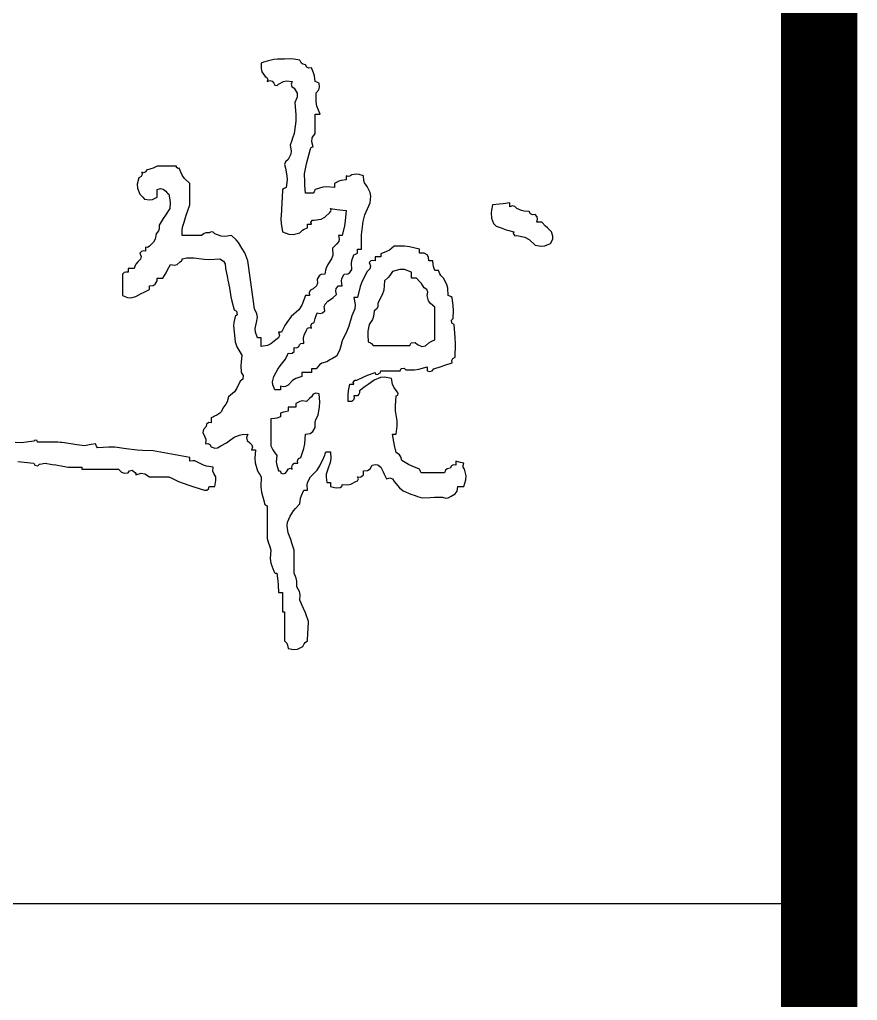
# Model space of a CAD drawing. Extents: x -737978 to 768813, y -372247 to 1140308.
# Drawn here: x -566698 to -566423.8, y -333821.2 to -333500.5 of the extents above; entities that cross this region are included whole.
import ezdxf

# ---------------------------------------------------------------- set-up
doc = ezdxf.new("R2010")
doc.units = 0
doc.header["$LTSCALE"] = 1000
doc.header["$MEASUREMENT"] = 0
doc.layers.get('0').update_dxf_attribs({"linetype": 'CONTINUOUS'})
doc.layers.add('PUB_TITLE', color=4, linetype='CONTINUOUS')

# ---------------------------------------------------------------- blocks, each defined once
blk = doc.blocks.new('黄履优')
for p, q in [((1.239932, 0.601962), (1.238931, 0.601629)), ((1.241932, 0.602629), (1.239932, 0.601962)), ((1.247807, 0.604022), (1.241932, 0.602629)), ((1.250897, 0.604366), (1.247807, 0.604022)), ((1.256935, 0.604296), (1.250897, 0.604366)), ((1.262275, 0.60452), (1.256935, 0.604296)), ((1.265001, 0.60435), (1.262275, 0.60452)), ((1.270271, 0.603462), (1.265001, 0.60435)), ((1.271333, 0.601085), (1.270271, 0.603462)), ((1.236931, 0.600962), (1.236727, 0.596112)), ((1.236727, 0.596112), (1.23753, 0.593303)), ((1.238931, 0.601629), (1.236931, 0.600962)), ((1.272742, 0.59991), (1.271333, 0.601085)), ((1.275272, 0.599295), (1.272742, 0.59991)), ((1.276289, 0.597302), (1.275272, 0.599295)), ((1.27807, 0.596412), (1.276289, 0.597302)), ((1.280274, 0.596794), (1.27807, 0.596412)), ((1.282217, 0.592346), (1.280274, 0.596794)), ((1.23753, 0.593303), (1.240265, 0.589293)), ((1.240265, 0.589293), (1.241892, 0.588534)), ((1.241892, 0.588534), (1.242587, 0.586797)), ((1.242587, 0.586797), (1.241932, 0.585125)), ((1.241932, 0.585125), (1.244223, 0.585928)), ((1.244223, 0.585928), (1.246246, 0.58535)), ((1.246246, 0.58535), (1.247767, 0.583458)), ((1.251934, 0.582624), (1.256057, 0.58503)), ((1.256057, 0.58503), (1.258856, 0.58563)), ((1.258856, 0.58563), (1.263603, 0.585125)), ((1.263603, 0.585125), (1.2628, 0.582834)), ((1.282907, 0.589929), (1.282217, 0.592346)), ((1.283608, 0.585125), (1.282907, 0.589929)), ((1.284941, 0.584458), (1.283608, 0.585125)), ((1.247767, 0.583458), (1.248542, 0.581945)), ((1.248542, 0.581945), (1.250637, 0.581526)), ((1.250637, 0.581526), (1.251934, 0.582624)), ((1.2628, 0.582834), (1.263379, 0.580811)), ((1.263379, 0.580811), (1.26527, 0.57929)), ((1.26527, 0.57929), (1.26786, 0.574999)), ((1.284441, 0.575123), (1.286736, 0.57774)), ((1.285608, 0.584125), (1.284941, 0.584458)), ((1.286942, 0.583458), (1.285608, 0.584125)), ((1.286736, 0.57774), (1.287417, 0.58001)), ((1.287417, 0.58001), (1.286942, 0.583458)), ((1.2681, 0.571385), (1.266104, 0.566788)), ((1.26786, 0.574999), (1.2681, 0.571385)), ((1.284343, 0.567668), (1.284441, 0.575123)), ((1.266104, 0.566788), (1.266893, 0.556143)), ((1.285059, 0.563728), (1.284343, 0.567668)), ((1.287775, 0.556786), (1.285059, 0.563728)), ((1.266893, 0.556143), (1.266722, 0.55069)), ((1.283608, 0.550118), (1.283608, 0.556786)), ((1.283608, 0.556786), (1.285275, 0.556786)), ((1.285275, 0.556786), (1.286108, 0.556786)), ((1.286108, 0.556786), (1.287775, 0.556786)), ((1.266722, 0.55069), (1.26527, 0.540115)), ((1.283608, 0.546783), (1.283608, 0.550118)), ((1.283608, 0.540115), (1.283608, 0.546783)), ((1.26327, 0.534114), (1.261936, 0.530113)), ((1.263937, 0.536115), (1.26327, 0.534114)), ((1.26527, 0.540115), (1.263937, 0.536115)), ((1.280556, 0.532953), (1.281016, 0.536176)), ((1.281016, 0.536176), (1.283608, 0.540115)), ((1.261936, 0.530113), (1.262877, 0.525156)), ((1.27717, 0.518177), (1.27944, 0.526779)), ((1.27944, 0.526779), (1.280047, 0.527817)), ((1.280047, 0.527817), (1.280749, 0.528285)), ((1.281941, 0.528446), (1.280556, 0.532953)), ((1.280749, 0.528285), (1.281941, 0.528446)), ((1.260269, 0.517611), (1.257757, 0.515689)), ((1.262476, 0.522148), (1.260269, 0.517611)), ((1.262877, 0.525156), (1.262476, 0.522148)), ((1.276168, 0.513835), (1.27717, 0.518177)), ((1.1415, 0.509498), (1.137743, 0.508442)), ((1.143354, 0.510172), (1.1415, 0.509498)), ((1.146912, 0.511776), (1.143354, 0.510172)), ((1.15358, 0.511776), (1.146912, 0.511776)), ((1.156914, 0.511776), (1.15358, 0.511776)), ((1.163582, 0.511776), (1.156914, 0.511776)), ((1.163608, 0.510574), (1.163582, 0.511776)), ((1.164963, 0.50967), (1.163608, 0.510574)), ((1.166082, 0.510109), (1.164963, 0.50967)), ((1.168632, 0.504159), (1.166082, 0.510109)), ((1.257757, 0.515689), (1.256912, 0.513154)), ((1.256912, 0.513154), (1.257769, 0.510109)), ((1.257769, 0.510109), (1.259094, 0.503565)), ((1.274439, 0.505108), (1.276168, 0.513835)), ((1.131075, 0.501774), (1.129707, 0.496263)), ((1.133067, 0.50279), (1.131075, 0.501774)), ((1.133958, 0.504571), (1.133067, 0.50279)), ((1.135247, 0.50612), (1.133576, 0.506775)), ((1.133576, 0.506775), (1.133958, 0.504571)), ((1.136984, 0.506815), (1.135247, 0.50612)), ((1.137743, 0.508442), (1.136984, 0.506815)), ((1.170609, 0.501284), (1.168632, 0.504159)), ((1.175251, 0.496773), (1.170609, 0.501284)), ((1.259094, 0.503565), (1.259268, 0.500082)), ((1.274482, 0.498432), (1.274439, 0.505108)), ((1.312219, 0.502847), (1.31028, 0.503441)), ((1.31028, 0.503441), (1.31028, 0.502107)), ((1.31028, 0.502107), (1.31028, 0.50144)), ((1.31028, 0.50144), (1.31028, 0.500107)), ((1.313639, 0.503084), (1.312219, 0.502847)), ((1.315281, 0.504274), (1.313639, 0.503084)), ((1.319245, 0.504913), (1.315281, 0.504274)), ((1.32148, 0.504726), (1.319245, 0.504913)), ((1.325283, 0.503441), (1.32148, 0.504726)), ((1.325525, 0.499546), (1.325283, 0.503441)), ((1.129707, 0.496263), (1.129904, 0.492916)), ((1.129904, 0.492916), (1.131909, 0.487604)), ((1.146912, 0.491772), (1.149893, 0.49252)), ((1.146912, 0.489105), (1.146912, 0.491772)), ((1.149893, 0.49252), (1.15203, 0.492046)), ((1.15203, 0.492046), (1.154413, 0.490105)), ((1.175251, 0.489438), (1.175251, 0.496773)), ((1.255268, 0.491772), (1.25488, 0.48444)), ((1.256602, 0.492439), (1.255268, 0.491772)), ((1.257269, 0.492772), (1.256602, 0.492439)), ((1.258602, 0.493439), (1.257269, 0.492772)), ((1.259268, 0.500082), (1.258602, 0.493439)), ((1.27465, 0.495085), (1.274482, 0.498432)), ((1.275272, 0.488438), (1.27465, 0.495085)), ((1.283608, 0.491772), (1.282941, 0.490438)), ((1.29005, 0.493618), (1.283608, 0.491772)), ((1.293598, 0.493973), (1.29005, 0.493618)), ((1.300278, 0.493439), (1.293598, 0.493973)), ((1.303979, 0.498795), (1.300278, 0.496773)), ((1.300278, 0.496773), (1.300278, 0.495439)), ((1.300278, 0.495439), (1.300278, 0.494772)), ((1.300278, 0.494772), (1.300278, 0.493439)), ((1.306106, 0.499504), (1.303979, 0.498795)), ((1.31028, 0.500107), (1.306106, 0.499504)), ((1.326301, 0.497413), (1.325525, 0.499546)), ((1.328617, 0.494272), (1.326301, 0.497413)), ((1.331023, 0.489044), (1.328617, 0.494272)), ((1.131909, 0.487604), (1.133576, 0.485937)), ((1.133576, 0.485937), (1.134409, 0.485104)), ((1.134409, 0.485104), (1.136076, 0.483437)), ((1.136076, 0.483437), (1.140405, 0.482738)), ((1.142993, 0.483136), (1.146912, 0.485104)), ((1.146912, 0.487771), (1.146912, 0.489105)), ((1.146912, 0.485104), (1.146912, 0.487771)), ((1.154413, 0.490105), (1.155414, 0.489105)), ((1.155414, 0.489105), (1.155914, 0.488604)), ((1.155914, 0.488604), (1.156914, 0.487604)), ((1.156914, 0.487604), (1.157906, 0.482691)), ((1.175251, 0.48577), (1.175251, 0.489438)), ((1.175251, 0.478436), (1.175251, 0.48577)), ((1.25488, 0.48444), (1.254714, 0.480772)), ((1.27794, 0.488438), (1.275272, 0.488438)), ((1.279273, 0.488438), (1.27794, 0.488438)), ((1.281941, 0.488438), (1.279273, 0.488438)), ((1.282607, 0.489771), (1.281941, 0.488438)), ((1.282941, 0.490438), (1.282607, 0.489771)), ((1.331589, 0.485839), (1.331023, 0.489044)), ((1.331118, 0.480103), (1.331589, 0.485839)), ((1.140405, 0.482738), (1.142993, 0.483136)), ((1.157747, 0.475102), (1.154079, 0.469434)), ((1.158079, 0.480103), (1.157747, 0.475102)), ((1.157906, 0.482691), (1.158079, 0.480103)), ((1.173065, 0.472499), (1.175251, 0.478436)), ((1.254714, 0.480772), (1.254435, 0.473434)), ((1.297259, 0.473764), (1.296944, 0.475102)), ((1.296944, 0.475102), (1.302278, 0.474435)), ((1.326493, 0.469678), (1.331118, 0.480103)), ((1.436974, 0.478436), (1.435887, 0.473884)), ((1.442993, 0.478909), (1.436974, 0.478436)), ((1.446, 0.479243), (1.442993, 0.478909)), ((1.451977, 0.480103), (1.446, 0.479243)), ((1.451977, 0.478769), (1.451977, 0.480103)), ((1.451977, 0.478102), (1.451977, 0.478769)), ((1.451977, 0.476769), (1.451977, 0.478102)), ((1.454267, 0.477571), (1.451977, 0.476769)), ((1.456291, 0.476993), (1.454267, 0.477571)), ((1.457811, 0.475102), (1.456291, 0.476993)), ((1.461921, 0.473398), (1.457811, 0.475102)), ((1.152245, 0.4666), (1.148579, 0.460932)), ((1.154079, 0.469434), (1.152245, 0.4666)), ((1.17025, 0.463432), (1.172063, 0.469493)), ((1.172063, 0.469493), (1.173065, 0.472499)), ((1.254435, 0.473434), (1.253987, 0.466106)), ((1.288649, 0.46613), (1.291761, 0.467686)), ((1.291761, 0.467686), (1.29611, 0.471767)), ((1.29611, 0.471767), (1.297018, 0.4728)), ((1.297018, 0.4728), (1.297259, 0.473764)), ((1.302278, 0.474435), (1.304945, 0.474101)), ((1.304945, 0.474101), (1.31028, 0.473434)), ((1.31028, 0.473434), (1.309597, 0.464691)), ((1.324924, 0.463926), (1.326493, 0.469678)), ((1.435887, 0.473884), (1.435711, 0.471426)), ((1.435711, 0.471426), (1.43614, 0.466766)), ((1.43614, 0.466766), (1.437758, 0.462338)), ((1.464207, 0.47287), (1.461921, 0.473398)), ((1.468647, 0.472601), (1.464207, 0.47287)), ((1.469663, 0.470609), (1.468647, 0.472601)), ((1.471445, 0.469718), (1.469663, 0.470609)), ((1.473648, 0.4701), (1.471445, 0.469718)), ((1.475385, 0.467969), (1.473648, 0.4701)), ((1.475845, 0.46613), (1.475385, 0.467969)), ((1.14858, 0.457769), (1.147977, 0.45596)), ((1.148579, 0.460932), (1.14858, 0.457769)), ((1.168403, 0.456475), (1.168758, 0.458959)), ((1.168758, 0.458959), (1.17025, 0.463432)), ((1.253987, 0.466106), (1.254157, 0.462355)), ((1.254157, 0.462355), (1.255268, 0.455097)), ((1.273953, 0.457446), (1.27694, 0.458431)), ((1.27694, 0.460432), (1.27694, 0.461765)), ((1.27694, 0.461765), (1.278273, 0.461765)), ((1.27694, 0.459765), (1.27694, 0.460432)), ((1.27694, 0.458431), (1.27694, 0.459765)), ((1.278273, 0.461765), (1.27894, 0.461765)), ((1.27894, 0.461765), (1.280274, 0.461765)), ((1.279755, 0.46335), (1.281108, 0.465154)), ((1.280274, 0.461765), (1.279755, 0.46335)), ((1.281108, 0.465154), (1.282774, 0.465099)), ((1.282774, 0.465099), (1.288649, 0.46613)), ((1.308922, 0.460308), (1.306946, 0.451763)), ((1.309597, 0.464691), (1.308922, 0.460308)), ((1.323616, 0.452597), (1.324924, 0.463926)), ((1.437758, 0.462338), (1.440047, 0.46005)), ((1.440047, 0.46005), (1.444475, 0.458431)), ((1.444475, 0.458431), (1.448719, 0.456833)), ((1.475315, 0.463432), (1.475845, 0.46613)), ((1.476982, 0.463432), (1.475315, 0.463432)), ((1.477816, 0.463432), (1.476982, 0.463432)), ((1.479483, 0.463432), (1.477816, 0.463432)), ((1.482817, 0.460098), (1.479483, 0.463432)), ((1.484484, 0.458431), (1.482817, 0.460098)), ((1.487818, 0.455097), (1.484484, 0.458431)), ((1.146078, 0.45343), (1.145055, 0.448615)), ((1.147977, 0.45596), (1.146078, 0.45343)), ((1.168583, 0.451763), (1.168403, 0.456475)), ((1.175251, 0.451763), (1.168583, 0.451763)), ((1.178585, 0.451763), (1.175251, 0.451763)), ((1.185253, 0.451763), (1.178585, 0.451763)), ((1.187489, 0.453528), (1.185253, 0.451763)), ((1.189076, 0.454124), (1.187489, 0.453528)), ((1.191921, 0.454264), (1.189076, 0.454124)), ((1.193747, 0.455148), (1.191921, 0.454264)), ((1.195483, 0.454858), (1.193747, 0.455148)), ((1.196922, 0.45343), (1.195483, 0.454858)), ((1.20221, 0.451282), (1.196922, 0.45343)), ((1.205451, 0.450901), (1.20221, 0.451282)), ((1.211092, 0.451763), (1.205451, 0.450901)), ((1.21536, 0.448018), (1.211092, 0.451763)), ((1.255268, 0.455097), (1.260879, 0.452943)), ((1.260879, 0.452943), (1.264456, 0.452744)), ((1.264456, 0.452744), (1.270271, 0.454264)), ((1.270271, 0.454264), (1.272466, 0.456517)), ((1.272466, 0.456517), (1.273953, 0.457446)), ((1.304945, 0.451763), (1.303612, 0.451763)), ((1.303612, 0.451763), (1.304361, 0.448782)), ((1.305612, 0.451763), (1.304945, 0.451763)), ((1.306946, 0.451763), (1.305612, 0.451763)), ((1.323616, 0.447596), (1.323616, 0.452597)), ((1.448719, 0.456833), (1.450903, 0.456161)), ((1.450903, 0.456161), (1.455311, 0.455097)), ((1.455311, 0.455097), (1.454792, 0.453513)), ((1.454792, 0.453513), (1.456145, 0.451709)), ((1.456145, 0.451709), (1.457811, 0.451763)), ((1.457811, 0.451763), (1.46486, 0.450512)), ((1.46486, 0.450512), (1.468626, 0.44853)), ((1.489171, 0.451318), (1.487818, 0.455097)), ((1.488945, 0.448599), (1.489171, 0.451318)), ((1.138248, 0.441446), (1.13691, 0.441761)), ((1.13691, 0.441761), (1.13691, 0.440427)), ((1.139211, 0.441687), (1.138248, 0.441446)), ((1.140244, 0.442595), (1.139211, 0.441687)), ((1.1437, 0.4461), (1.140244, 0.442595)), ((1.145055, 0.448615), (1.1437, 0.4461)), ((1.217274, 0.445756), (1.21536, 0.448018)), ((1.220261, 0.440928), (1.217274, 0.445756)), ((1.22271, 0.43683), (1.220261, 0.440928)), ((1.299944, 0.442261), (1.298611, 0.440928)), ((1.298611, 0.440928), (1.298761, 0.435022)), ((1.300611, 0.442928), (1.299944, 0.442261)), ((1.301945, 0.444262), (1.300611, 0.442928)), ((1.303886, 0.446645), (1.301945, 0.444262)), ((1.304361, 0.448782), (1.303886, 0.446645)), ((1.323616, 0.445095), (1.323616, 0.447596)), ((1.323616, 0.440094), (1.323616, 0.445095)), ((1.351956, 0.442595), (1.347693, 0.439318)), ((1.360682, 0.442621), (1.351956, 0.442595)), ((1.365136, 0.442107), (1.360682, 0.442621)), ((1.373627, 0.440094), (1.365136, 0.442107)), ((1.468626, 0.44853), (1.473648, 0.443428)), ((1.473648, 0.443428), (1.478952, 0.442552)), ((1.478952, 0.442552), (1.482059, 0.44294)), ((1.482059, 0.44294), (1.486984, 0.445095)), ((1.486984, 0.445095), (1.488945, 0.448599)), ((1.133442, 0.438208), (1.131909, 0.43676)), ((1.131909, 0.43676), (1.133, 0.433887)), ((1.133, 0.433887), (1.132447, 0.431399)), ((1.134814, 0.438665), (1.133442, 0.438208)), ((1.13691, 0.438427), (1.134814, 0.438665)), ((1.13691, 0.440427), (1.13691, 0.439761)), ((1.13691, 0.439761), (1.13691, 0.438427)), ((1.168583, 0.431759), (1.172527, 0.43251)), ((1.172527, 0.43251), (1.174571, 0.43268)), ((1.174571, 0.43268), (1.178585, 0.432592)), ((1.178585, 0.432592), (1.1875, 0.4313)), ((1.223733, 0.434614), (1.22271, 0.43683)), ((1.225262, 0.430092), (1.223733, 0.434614)), ((1.298761, 0.435022), (1.297767, 0.431642)), ((1.315391, 0.430294), (1.316948, 0.435093)), ((1.316948, 0.435093), (1.318282, 0.43576)), ((1.318282, 0.43576), (1.318948, 0.436093)), ((1.318948, 0.436093), (1.320282, 0.43676)), ((1.320282, 0.43876), (1.320282, 0.440094)), ((1.320282, 0.440094), (1.321616, 0.440094)), ((1.320282, 0.438094), (1.320282, 0.43876)), ((1.320282, 0.43676), (1.320282, 0.438094)), ((1.321616, 0.440094), (1.322283, 0.440094)), ((1.322283, 0.440094), (1.323616, 0.440094)), ((1.337286, 0.433426), (1.335285, 0.433426)), ((1.335285, 0.433426), (1.335285, 0.432092)), ((1.338286, 0.433426), (1.337286, 0.433426)), ((1.340286, 0.433426), (1.338286, 0.433426)), ((1.345273, 0.437935), (1.340286, 0.435926)), ((1.340286, 0.435926), (1.340286, 0.434926)), ((1.340286, 0.434926), (1.340286, 0.434426)), ((1.340286, 0.434426), (1.340286, 0.433426)), ((1.347693, 0.439318), (1.345273, 0.437935)), ((1.373627, 0.43876), (1.373627, 0.440094)), ((1.373627, 0.438094), (1.373627, 0.43876)), ((1.373627, 0.43676), (1.373627, 0.438094)), ((1.375294, 0.43676), (1.373627, 0.43676)), ((1.376127, 0.43676), (1.375294, 0.43676)), ((1.377794, 0.43676), (1.376127, 0.43676)), ((1.380486, 0.435133), (1.377794, 0.43676)), ((1.381679, 0.433224), (1.380486, 0.435133)), ((1.381962, 0.430092), (1.381679, 0.433224)), ((1.127798, 0.42596), (1.126907, 0.423424)), ((1.128508, 0.427204), (1.127798, 0.42596)), ((1.130241, 0.429258), (1.128508, 0.427204)), ((1.132447, 0.431399), (1.130241, 0.429258)), ((1.155914, 0.42209), (1.158581, 0.426758)), ((1.158581, 0.426758), (1.162029, 0.426283)), ((1.162029, 0.426283), (1.164299, 0.426963)), ((1.164299, 0.426963), (1.166916, 0.429258)), ((1.166916, 0.429258), (1.167954, 0.429865)), ((1.167954, 0.429865), (1.168422, 0.430568)), ((1.168422, 0.430568), (1.168583, 0.431759)), ((1.1875, 0.4313), (1.192104, 0.431129)), ((1.192104, 0.431129), (1.20109, 0.431759)), ((1.20109, 0.431759), (1.204335, 0.429617)), ((1.204335, 0.429617), (1.205729, 0.427295)), ((1.205729, 0.427295), (1.206091, 0.423424)), ((1.227713, 0.413439), (1.225262, 0.430092)), ((1.294443, 0.426758), (1.293094, 0.423549)), ((1.297767, 0.431642), (1.294443, 0.426758)), ((1.315036, 0.42763), (1.315391, 0.430294)), ((1.315281, 0.42259), (1.315036, 0.42763)), ((1.331818, 0.429872), (1.330284, 0.428425)), ((1.330284, 0.428425), (1.331376, 0.425551)), ((1.331376, 0.425551), (1.330823, 0.423064)), ((1.33319, 0.43033), (1.331818, 0.429872)), ((1.335285, 0.430092), (1.33319, 0.43033)), ((1.335285, 0.432092), (1.335285, 0.431426)), ((1.335285, 0.431426), (1.335285, 0.430092)), ((1.383296, 0.430092), (1.381962, 0.430092)), ((1.383962, 0.430092), (1.383296, 0.430092)), ((1.385296, 0.430092), (1.383962, 0.430092)), ((1.385564, 0.426702), (1.385296, 0.430092)), ((1.385907, 0.424989), (1.385564, 0.426702)), ((1.386963, 0.421757), (1.385907, 0.424989)), ((1.118439, 0.41987), (1.116905, 0.418423)), ((1.116905, 0.418423), (1.116905, 0.411088)), ((1.119811, 0.420328), (1.118439, 0.41987)), ((1.121906, 0.42009), (1.119811, 0.420328)), ((1.123907, 0.423424), (1.121906, 0.423424)), ((1.121906, 0.423424), (1.121906, 0.42209)), ((1.121906, 0.42209), (1.121906, 0.421423)), ((1.121906, 0.421423), (1.121906, 0.42009)), ((1.124907, 0.423424), (1.123907, 0.423424)), ((1.126907, 0.423424), (1.124907, 0.423424)), ((1.151913, 0.415089), (1.15458, 0.419756)), ((1.15458, 0.419756), (1.155914, 0.42209)), ((1.206091, 0.423424), (1.207425, 0.416756)), ((1.207425, 0.416756), (1.208091, 0.413422)), ((1.286902, 0.416947), (1.285275, 0.414255)), ((1.28881, 0.41814), (1.286902, 0.416947)), ((1.291943, 0.418423), (1.28881, 0.41814)), ((1.292582, 0.421844), (1.291943, 0.418423)), ((1.293094, 0.423549), (1.292582, 0.421844)), ((1.306728, 0.414831), (1.308613, 0.418423)), ((1.308613, 0.418423), (1.311746, 0.418706)), ((1.311746, 0.418706), (1.313654, 0.419898)), ((1.313654, 0.419898), (1.315281, 0.42259)), ((1.328617, 0.420923), (1.324238, 0.412381)), ((1.330823, 0.423064), (1.328617, 0.420923)), ((1.346629, 0.415617), (1.34362, 0.412588)), ((1.347994, 0.417323), (1.346629, 0.415617)), ((1.350289, 0.420923), (1.347994, 0.417323)), ((1.35675, 0.422605), (1.350289, 0.420923)), ((1.360697, 0.422407), (1.35675, 0.422605)), ((1.366959, 0.42009), (1.360697, 0.422407)), ((1.366959, 0.418089), (1.366959, 0.42009)), ((1.366959, 0.417089), (1.366959, 0.418089)), ((1.366959, 0.415089), (1.366959, 0.417089)), ((1.388297, 0.421757), (1.386963, 0.421757)), ((1.388963, 0.421757), (1.388297, 0.421757)), ((1.390297, 0.421757), (1.388963, 0.421757)), ((1.391283, 0.41877), (1.390297, 0.421757)), ((1.392212, 0.417284), (1.391283, 0.41877)), ((1.394465, 0.415089), (1.392212, 0.417284)), ((1.116905, 0.411088), (1.116905, 0.40742)), ((1.116905, 0.40742), (1.116905, 0.400085)), ((1.140244, 0.408421), (1.143376, 0.408703)), ((1.140244, 0.407087), (1.140244, 0.408421)), ((1.140244, 0.40642), (1.140244, 0.407087)), ((1.143376, 0.408703), (1.145285, 0.409896)), ((1.145285, 0.409896), (1.146912, 0.412588)), ((1.146912, 0.414088), (1.146912, 0.415089)), ((1.146912, 0.415089), (1.148912, 0.415089)), ((1.146912, 0.413588), (1.146912, 0.414088)), ((1.146912, 0.412588), (1.146912, 0.413588)), ((1.148912, 0.415089), (1.149912, 0.415089)), ((1.149912, 0.415089), (1.151913, 0.415089)), ((1.208091, 0.413422), (1.209425, 0.406754)), ((1.22888, 0.405103), (1.227713, 0.413439)), ((1.28457, 0.408366), (1.281941, 0.40592)), ((1.285492, 0.410671), (1.28457, 0.408366)), ((1.285275, 0.414255), (1.285492, 0.410671)), ((1.301743, 0.40598), (1.303612, 0.408421)), ((1.303612, 0.408421), (1.304945, 0.408421)), ((1.304945, 0.408421), (1.305612, 0.408421)), ((1.305612, 0.408421), (1.306946, 0.408421)), ((1.306328, 0.412429), (1.306728, 0.414831)), ((1.306946, 0.408421), (1.306328, 0.412429)), ((1.322524, 0.407752), (1.320282, 0.398418)), ((1.324238, 0.412381), (1.322524, 0.407752)), ((1.34362, 0.412588), (1.342824, 0.404612)), ((1.368626, 0.415089), (1.366959, 0.415089)), ((1.369459, 0.415089), (1.368626, 0.415089)), ((1.371126, 0.415089), (1.369459, 0.415089)), ((1.374034, 0.411962), (1.371126, 0.415089)), ((1.375382, 0.410277), (1.374034, 0.411962)), ((1.377794, 0.406754), (1.375382, 0.410277)), ((1.397426, 0.409609), (1.394465, 0.415089)), ((1.398343, 0.406307), (1.397426, 0.409609)), ((1.116905, 0.400085), (1.121223, 0.39828)), ((1.124044, 0.398078), (1.128574, 0.399252)), ((1.128574, 0.399252), (1.133219, 0.401631)), ((1.133219, 0.401631), (1.135553, 0.402799)), ((1.135553, 0.402799), (1.140244, 0.405087)), ((1.140244, 0.405087), (1.140244, 0.40642)), ((1.209425, 0.406754), (1.210628, 0.398999)), ((1.210628, 0.398999), (1.211468, 0.395137)), ((1.231096, 0.388416), (1.22888, 0.405103)), ((1.275272, 0.400085), (1.27205, 0.391813)), ((1.276606, 0.400085), (1.275272, 0.400085)), ((1.277273, 0.400085), (1.276606, 0.400085)), ((1.278607, 0.400085), (1.277273, 0.400085)), ((1.27954, 0.40471), (1.278431, 0.402768)), ((1.278431, 0.402768), (1.278607, 0.400085)), ((1.281941, 0.40592), (1.27954, 0.40471)), ((1.299171, 0.398319), (1.301945, 0.400919)), ((1.301286, 0.403921), (1.301743, 0.40598)), ((1.301945, 0.400919), (1.301286, 0.403921)), ((1.318282, 0.398418), (1.316948, 0.398418)), ((1.316948, 0.398418), (1.318104, 0.392154)), ((1.318948, 0.398418), (1.318282, 0.398418)), ((1.320282, 0.398418), (1.318948, 0.398418)), ((1.341568, 0.400485), (1.337786, 0.393417)), ((1.342824, 0.404612), (1.341568, 0.400485)), ((1.380135, 0.40513), (1.377794, 0.406754)), ((1.380991, 0.402848), (1.380135, 0.40513)), ((1.380295, 0.400085), (1.380991, 0.402848)), ((1.38164, 0.395469), (1.380295, 0.400085)), ((1.398632, 0.400085), (1.398343, 0.406307)), ((1.399966, 0.399419), (1.398632, 0.400085)), ((1.400633, 0.399085), (1.399966, 0.399419)), ((1.401966, 0.398418), (1.400633, 0.399085)), ((1.40285, 0.391129), (1.401966, 0.398418)), ((1.121223, 0.39828), (1.124044, 0.398078)), ((1.211468, 0.395137), (1.213593, 0.387583)), ((1.27205, 0.391813), (1.269293, 0.387769)), ((1.291467, 0.390198), (1.292148, 0.392467)), ((1.291943, 0.386749), (1.291467, 0.390198)), ((1.292148, 0.392467), (1.294443, 0.395084)), ((1.294443, 0.395084), (1.297646, 0.397133)), ((1.297646, 0.397133), (1.299171, 0.398319)), ((1.318104, 0.392154), (1.317716, 0.388468)), ((1.337708, 0.390436), (1.33679, 0.388601)), ((1.337786, 0.393417), (1.337708, 0.390436)), ((1.383219, 0.393101), (1.38164, 0.395469)), ((1.386963, 0.390083), (1.383219, 0.393101)), ((1.386963, 0.378748), (1.386963, 0.390083)), ((1.403018, 0.38742), (1.40285, 0.391129)), ((1.214426, 0.381748), (1.213131, 0.376563)), ((1.213593, 0.387583), (1.215661, 0.386451)), ((1.216095, 0.383414), (1.214426, 0.381748)), ((1.215661, 0.386451), (1.216095, 0.383414)), ((1.233174, 0.384184), (1.231096, 0.388416)), ((1.233573, 0.381392), (1.233174, 0.384184)), ((1.26277, 0.381748), (1.259045, 0.376679)), ((1.269293, 0.387769), (1.26277, 0.381748)), ((1.283476, 0.380156), (1.283984, 0.38185)), ((1.283984, 0.38185), (1.285275, 0.385082)), ((1.285275, 0.385082), (1.287972, 0.384553)), ((1.287972, 0.384553), (1.289811, 0.385013)), ((1.289811, 0.385013), (1.291943, 0.386749)), ((1.315281, 0.382582), (1.312728, 0.373652)), ((1.317716, 0.388468), (1.315281, 0.382582)), ((1.333949, 0.381818), (1.333019, 0.379214)), ((1.334452, 0.386749), (1.333949, 0.381818)), ((1.33679, 0.388601), (1.334452, 0.386749)), ((1.4028, 0.380081), (1.403018, 0.38742)), ((1.213131, 0.376563), (1.212954, 0.373719)), ((1.212954, 0.373719), (1.213593, 0.368412)), ((1.231661, 0.371517), (1.232763, 0.376747)), ((1.232763, 0.376747), (1.233573, 0.381392)), ((1.257359, 0.373982), (1.254435, 0.368412)), ((1.259045, 0.376679), (1.257359, 0.373982)), ((1.279891, 0.37395), (1.280782, 0.375731)), ((1.280274, 0.371746), (1.279891, 0.37395)), ((1.280782, 0.375731), (1.282774, 0.376747)), ((1.282774, 0.376747), (1.283476, 0.380156)), ((1.312728, 0.373652), (1.311034, 0.36925)), ((1.330284, 0.37508), (1.329151, 0.369177)), ((1.333019, 0.379214), (1.330284, 0.37508)), ((1.386963, 0.37308), (1.386963, 0.378748)), ((1.386963, 0.361744), (1.386963, 0.37308)), ((1.401418, 0.378596), (1.4028, 0.380081)), ((1.401845, 0.376037), (1.401418, 0.378596)), ((1.403633, 0.37508), (1.401845, 0.376037)), ((1.404642, 0.363784), (1.403633, 0.37508)), ((1.213593, 0.368412), (1.214407, 0.360017)), ((1.231852, 0.368463), (1.231661, 0.371517)), ((1.233597, 0.363411), (1.231852, 0.368463)), ((1.25263, 0.36565), (1.251774, 0.363368)), ((1.252934, 0.368412), (1.251934, 0.368412)), ((1.251934, 0.368412), (1.25263, 0.36565)), ((1.253434, 0.368412), (1.252934, 0.368412)), ((1.254435, 0.368412), (1.253434, 0.368412)), ((1.273383, 0.363178), (1.273949, 0.365821)), ((1.273949, 0.365821), (1.276106, 0.370079)), ((1.276106, 0.370079), (1.276865, 0.371706)), ((1.276865, 0.371706), (1.278602, 0.372401)), ((1.278602, 0.372401), (1.280274, 0.371746)), ((1.311034, 0.36925), (1.306946, 0.36091)), ((1.329151, 0.369177), (1.328978, 0.366069)), ((1.328978, 0.366069), (1.329451, 0.360077)), ((1.214407, 0.360017), (1.215875, 0.355613)), ((1.234931, 0.363411), (1.233597, 0.363411)), ((1.235597, 0.363411), (1.234931, 0.363411)), ((1.236931, 0.363411), (1.235597, 0.363411)), ((1.236931, 0.36041), (1.236931, 0.363411)), ((1.236931, 0.35891), (1.236931, 0.36041)), ((1.236931, 0.355909), (1.236931, 0.35891)), ((1.242362, 0.356892), (1.236931, 0.355909)), ((1.245192, 0.358213), (1.242362, 0.356892)), ((1.249434, 0.361744), (1.245192, 0.358213)), ((1.251774, 0.363368), (1.249434, 0.361744)), ((1.269255, 0.355584), (1.270271, 0.357576)), ((1.270271, 0.357576), (1.271147, 0.358636)), ((1.271147, 0.358636), (1.272334, 0.358933)), ((1.272334, 0.358933), (1.273605, 0.35841)), ((1.273605, 0.35841), (1.273383, 0.363178)), ((1.306946, 0.36091), (1.305587, 0.355378)), ((1.329451, 0.360077), (1.331387, 0.359178)), ((1.331387, 0.359178), (1.332316, 0.358434)), ((1.332316, 0.358434), (1.333618, 0.356743)), ((1.333618, 0.356743), (1.346288, 0.356743)), ((1.346288, 0.356743), (1.352622, 0.356743)), ((1.352622, 0.356743), (1.365292, 0.356743)), ((1.365292, 0.356743), (1.366632, 0.359073)), ((1.366632, 0.359073), (1.370087, 0.359505)), ((1.370087, 0.359505), (1.37196, 0.357576)), ((1.37196, 0.357576), (1.375652, 0.355898)), ((1.375652, 0.355898), (1.379013, 0.356458)), ((1.379013, 0.356458), (1.381962, 0.359243)), ((1.381962, 0.359243), (1.383884, 0.360388)), ((1.383884, 0.360388), (1.384895, 0.360893)), ((1.384895, 0.360893), (1.386963, 0.361744)), ((1.404467, 0.346741), (1.40481, 0.358076)), ((1.40481, 0.358076), (1.404642, 0.363784)), ((1.215875, 0.355613), (1.220261, 0.348408)), ((1.220261, 0.348408), (1.219556, 0.342439)), ((1.258885, 0.347012), (1.259389, 0.348019)), ((1.259389, 0.348019), (1.260269, 0.350075)), ((1.260269, 0.350075), (1.262364, 0.349837)), ((1.262364, 0.349837), (1.263737, 0.350294)), ((1.263737, 0.350294), (1.26527, 0.351742)), ((1.26527, 0.353742), (1.26527, 0.355076)), ((1.26527, 0.355076), (1.267474, 0.354693)), ((1.26527, 0.353075), (1.26527, 0.353742)), ((1.26527, 0.351742), (1.26527, 0.353075)), ((1.267474, 0.354693), (1.269255, 0.355584)), ((1.301945, 0.347574), (1.298523, 0.345728)), ((1.304559, 0.352636), (1.301945, 0.347574)), ((1.305587, 0.355378), (1.304559, 0.352636)), ((1.219556, 0.342439), (1.219388, 0.339415)), ((1.219388, 0.339415), (1.219427, 0.333405)), ((1.25131, 0.336353), (1.253333, 0.339386)), ((1.253333, 0.339386), (1.257769, 0.345074)), ((1.257769, 0.345074), (1.258885, 0.347012)), ((1.28724, 0.340065), (1.284441, 0.336739)), ((1.289411, 0.341447), (1.28724, 0.340065)), ((1.29361, 0.342573), (1.289411, 0.341447)), ((1.296849, 0.344723), (1.29361, 0.342573)), ((1.298523, 0.345728), (1.296849, 0.344723)), ((1.392476, 0.338701), (1.395644, 0.339701)), ((1.395644, 0.339701), (1.401966, 0.34174)), ((1.401584, 0.343943), (1.402474, 0.345725)), ((1.401966, 0.34174), (1.401584, 0.343943)), ((1.402474, 0.345725), (1.404467, 0.346741)), ((1.219427, 0.333405), (1.221278, 0.331019)), ((1.221278, 0.331019), (1.220923, 0.327824)), ((1.247767, 0.330071), (1.25131, 0.336353)), ((1.275272, 0.333405), (1.271938, 0.333405)), ((1.271938, 0.333405), (1.271938, 0.332071)), ((1.271938, 0.332071), (1.271938, 0.331404)), ((1.271938, 0.331404), (1.271938, 0.330071)), ((1.27694, 0.333405), (1.275272, 0.333405)), ((1.280274, 0.333405), (1.27694, 0.333405)), ((1.281941, 0.336739), (1.280274, 0.336739)), ((1.280274, 0.336739), (1.280274, 0.335405)), ((1.280274, 0.335405), (1.280274, 0.334738)), ((1.280274, 0.334738), (1.280274, 0.333405)), ((1.282774, 0.336739), (1.281941, 0.336739)), ((1.284441, 0.336739), (1.282774, 0.336739)), ((1.325564, 0.329874), (1.328767, 0.331223)), ((1.328767, 0.331223), (1.335285, 0.333405)), ((1.335285, 0.333405), (1.335762, 0.332115)), ((1.335762, 0.332115), (1.337592, 0.331658)), ((1.337592, 0.331658), (1.338619, 0.332571)), ((1.338619, 0.332571), (1.339657, 0.333178)), ((1.339657, 0.333178), (1.340126, 0.33388)), ((1.340126, 0.33388), (1.340286, 0.335072)), ((1.340286, 0.335072), (1.346954, 0.335072)), ((1.346954, 0.335072), (1.350289, 0.335072)), ((1.350289, 0.335072), (1.356957, 0.335072)), ((1.356957, 0.335072), (1.357913, 0.33686)), ((1.357913, 0.33686), (1.360473, 0.337286)), ((1.360473, 0.337286), (1.361958, 0.335905)), ((1.361958, 0.335905), (1.36936, 0.335912)), ((1.36936, 0.335912), (1.373161, 0.33643)), ((1.373161, 0.33643), (1.380295, 0.338406)), ((1.380295, 0.338406), (1.380295, 0.337072)), ((1.380295, 0.337072), (1.380295, 0.336405)), ((1.380295, 0.336405), (1.380295, 0.335072)), ((1.380295, 0.335072), (1.382586, 0.334269)), ((1.382586, 0.334269), (1.384609, 0.334847)), ((1.384609, 0.334847), (1.38613, 0.336739)), ((1.38613, 0.336739), (1.392476, 0.338701)), ((1.218594, 0.325903), (1.215876, 0.319814)), ((1.220923, 0.327824), (1.218594, 0.325903)), ((1.246593, 0.325541), (1.247767, 0.330071)), ((1.246795, 0.322719), (1.246593, 0.325541)), ((1.2486, 0.318401), (1.246795, 0.322719)), ((1.260269, 0.322569), (1.257846, 0.321406)), ((1.264087, 0.326596), (1.260269, 0.322569)), ((1.26669, 0.32827), (1.264087, 0.326596)), ((1.271938, 0.330071), (1.26669, 0.32827)), ((1.312313, 0.317506), (1.313614, 0.323402)), ((1.313614, 0.323402), (1.314948, 0.323402)), ((1.314948, 0.323402), (1.315614, 0.323402)), ((1.315614, 0.323402), (1.316948, 0.323402)), ((1.316429, 0.324987), (1.317782, 0.326791)), ((1.316948, 0.323402), (1.316429, 0.324987)), ((1.317782, 0.326791), (1.319449, 0.326736)), ((1.319449, 0.326736), (1.325564, 0.329874)), ((1.329337, 0.323229), (1.326832, 0.321391)), ((1.334452, 0.326736), (1.329337, 0.323229)), ((1.340018, 0.329078), (1.334452, 0.326736)), ((1.343511, 0.329466), (1.340018, 0.329078)), ((1.349455, 0.328404), (1.343511, 0.329466)), ((1.350444, 0.323422), (1.349455, 0.328404)), ((1.351531, 0.320885), (1.350444, 0.323422)), ((1.213676, 0.31688), (1.208592, 0.312567)), ((1.215876, 0.319814), (1.213676, 0.31688)), ((1.250601, 0.318401), (1.2486, 0.318401)), ((1.251601, 0.318401), (1.250601, 0.318401)), ((1.253601, 0.318401), (1.251601, 0.318401)), ((1.256236, 0.321205), (1.253601, 0.321735)), ((1.253601, 0.321735), (1.253601, 0.320402)), ((1.253601, 0.320402), (1.253601, 0.319735)), ((1.253601, 0.319735), (1.253601, 0.318401)), ((1.257846, 0.321406), (1.256236, 0.321205)), ((1.281897, 0.314907), (1.280274, 0.312567)), ((1.284179, 0.315763), (1.281897, 0.314907)), ((1.286942, 0.315067), (1.284179, 0.315763)), ((1.287601, 0.307755), (1.286942, 0.315067)), ((1.311947, 0.308399), (1.311972, 0.314437)), ((1.311972, 0.314437), (1.312313, 0.317506)), ((1.321434, 0.314778), (1.320282, 0.3134)), ((1.321833, 0.315776), (1.321434, 0.314778)), ((1.321949, 0.317568), (1.321833, 0.315776)), ((1.326832, 0.321391), (1.321949, 0.317568)), ((1.354456, 0.316734), (1.351531, 0.320885)), ((1.353623, 0.3134), (1.354912, 0.313877)), ((1.355369, 0.315707), (1.354456, 0.316734)), ((1.354912, 0.313877), (1.355369, 0.315707)), ((1.206334, 0.306097), (1.203591, 0.302565)), ((1.207411, 0.308252), (1.206334, 0.306097)), ((1.208592, 0.312567), (1.207411, 0.308252)), ((1.270202, 0.308531), (1.266937, 0.306732)), ((1.266937, 0.306732), (1.266937, 0.305399)), ((1.266937, 0.305399), (1.266937, 0.304732)), ((1.272417, 0.308934), (1.270202, 0.308531)), ((1.276106, 0.308399), (1.272417, 0.308934)), ((1.277773, 0.310066), (1.276106, 0.308399)), ((1.278607, 0.3109), (1.277773, 0.310066)), ((1.280274, 0.312567), (1.278607, 0.3109)), ((1.287428, 0.303953), (1.287601, 0.307755)), ((1.313281, 0.308399), (1.311947, 0.308399)), ((1.313947, 0.308399), (1.313281, 0.308399)), ((1.315281, 0.308399), (1.313947, 0.308399)), ((1.316729, 0.309933), (1.315281, 0.308399)), ((1.317186, 0.311305), (1.316729, 0.309933)), ((1.318282, 0.3134), (1.316948, 0.3134)), ((1.316948, 0.3134), (1.317186, 0.311305)), ((1.318948, 0.3134), (1.318282, 0.3134)), ((1.320282, 0.3134), (1.318948, 0.3134)), ((1.35293, 0.304753), (1.353623, 0.3134)), ((1.198589, 0.29673), (1.196589, 0.29573)), ((1.201216, 0.298327), (1.198589, 0.29673)), ((1.202414, 0.299725), (1.201216, 0.298327)), ((1.203591, 0.302565), (1.202414, 0.299725)), ((1.256268, 0.299064), (1.253601, 0.298397)), ((1.253601, 0.298397), (1.253601, 0.297063)), ((1.253601, 0.297063), (1.253601, 0.296397)), ((1.257602, 0.299397), (1.256268, 0.299064)), ((1.260269, 0.300064), (1.257602, 0.299397)), ((1.262937, 0.303398), (1.260269, 0.303398)), ((1.260269, 0.303398), (1.260269, 0.302065)), ((1.260269, 0.302065), (1.260269, 0.301398)), ((1.260269, 0.301398), (1.260269, 0.300064)), ((1.26427, 0.303398), (1.262937, 0.303398)), ((1.266937, 0.303398), (1.26427, 0.303398)), ((1.266937, 0.304732), (1.266937, 0.303398)), ((1.28405, 0.292787), (1.286108, 0.29673)), ((1.286108, 0.29673), (1.287428, 0.303953)), ((1.353101, 0.300297), (1.35293, 0.304753)), ((1.354456, 0.291729), (1.353101, 0.300297)), ((1.189641, 0.288851), (1.189421, 0.286728)), ((1.191468, 0.290313), (1.189641, 0.288851)), ((1.193588, 0.290062), (1.191468, 0.290313)), ((1.195589, 0.29523), (1.193588, 0.29423)), ((1.193588, 0.29423), (1.193588, 0.292563)), ((1.193588, 0.292563), (1.193588, 0.291729)), ((1.193588, 0.291729), (1.193588, 0.290062)), ((1.196589, 0.29573), (1.195589, 0.29523)), ((1.248656, 0.293664), (1.245266, 0.293396)), ((1.245266, 0.293396), (1.245266, 0.284061)), ((1.250369, 0.294007), (1.248656, 0.293664)), ((1.253601, 0.295063), (1.250369, 0.294007)), ((1.253601, 0.296397), (1.253601, 0.295063)), ((1.283485, 0.290341), (1.28405, 0.292787)), ((1.283608, 0.285894), (1.283485, 0.290341)), ((1.354344, 0.287051), (1.354456, 0.291729)), ((1.186989, 0.284351), (1.186424, 0.281522)), ((1.186424, 0.281522), (1.187754, 0.278393)), ((1.189421, 0.286728), (1.186989, 0.284351)), ((1.21806, 0.27924), (1.220497, 0.279763)), ((1.220497, 0.279763), (1.225262, 0.28006)), ((1.225262, 0.28006), (1.22417, 0.277186)), ((1.245266, 0.284061), (1.245266, 0.279393)), ((1.274575, 0.271916), (1.275272, 0.28006)), ((1.275272, 0.28006), (1.279284, 0.280748)), ((1.279284, 0.280748), (1.281589, 0.282361)), ((1.281589, 0.282361), (1.283608, 0.285894)), ((1.351428, 0.273687), (1.350289, 0.28006)), ((1.350289, 0.28006), (1.351622, 0.28006)), ((1.351622, 0.28006), (1.352289, 0.28006)), ((1.352289, 0.28006), (1.353623, 0.28006)), ((1.353623, 0.28006), (1.354176, 0.284707)), ((1.354176, 0.284707), (1.354344, 0.287051)), ((1.029647, 0.272777), (1.024014, 0.272953)), ((1.040222, 0.274225), (1.029647, 0.272777)), ((1.04125, 0.275138), (1.040222, 0.274225)), ((1.043079, 0.274681), (1.04125, 0.275138)), ((1.043556, 0.273392), (1.043079, 0.274681)), ((1.050558, 0.273392), (1.043556, 0.273392)), ((1.054059, 0.273392), (1.050558, 0.273392)), ((1.06106, 0.273392), (1.054059, 0.273392)), ((1.063394, 0.273058), (1.06106, 0.273392)), ((1.064561, 0.272892), (1.063394, 0.273058)), ((1.066895, 0.272558), (1.064561, 0.272892)), ((1.073896, 0.271558), (1.066895, 0.272558)), ((1.077397, 0.271058), (1.073896, 0.271558)), ((1.093567, 0.271725), (1.089881, 0.27117)), ((1.094234, 0.270391), (1.093567, 0.271725)), ((1.187754, 0.278393), (1.188917, 0.275969)), ((1.189118, 0.27436), (1.188587, 0.271725)), ((1.188587, 0.271725), (1.190791, 0.272107)), ((1.188917, 0.275969), (1.189118, 0.27436)), ((1.190791, 0.272107), (1.192572, 0.271217)), ((1.201923, 0.270058), (1.206761, 0.272777)), ((1.206761, 0.272777), (1.209111, 0.274288)), ((1.209111, 0.274288), (1.213593, 0.277559)), ((1.213593, 0.277559), (1.21806, 0.27924)), ((1.22417, 0.277186), (1.224723, 0.274699)), ((1.224723, 0.274699), (1.226929, 0.272558)), ((1.226929, 0.272558), (1.228821, 0.271038)), ((1.245266, 0.279393), (1.245266, 0.270058)), ((1.273717, 0.2678), (1.274575, 0.271916)), ((1.352096, 0.270514), (1.351428, 0.273687)), ((1.084398, 0.270058), (1.077397, 0.271058)), ((1.088044, 0.270836), (1.084398, 0.270058)), ((1.089881, 0.27117), (1.088044, 0.270836)), ((1.094567, 0.269724), (1.094234, 0.270391)), ((1.095234, 0.268391), (1.094567, 0.269724)), ((1.105217, 0.26909), (1.095234, 0.268391)), ((1.110325, 0.26892), (1.105217, 0.26909)), ((1.120239, 0.267557), (1.110325, 0.26892)), ((1.129516, 0.266318), (1.120239, 0.267557)), ((1.134219, 0.265982), (1.129516, 0.266318)), ((1.143578, 0.26589), (1.134219, 0.265982)), ((1.156231, 0.263472), (1.143578, 0.26589)), ((1.162566, 0.262304), (1.156231, 0.263472)), ((1.192572, 0.271217), (1.193588, 0.269224)), ((1.193588, 0.269224), (1.196755, 0.268129)), ((1.196755, 0.268129), (1.199036, 0.268357)), ((1.199036, 0.268357), (1.201923, 0.270058)), ((1.229399, 0.269014), (1.228596, 0.266724)), ((1.228596, 0.266724), (1.229929, 0.266724)), ((1.228821, 0.271038), (1.229399, 0.269014)), ((1.229929, 0.266724), (1.230596, 0.266724)), ((1.230596, 0.266724), (1.23193, 0.266724)), ((1.23193, 0.266724), (1.231365, 0.25938)), ((1.245266, 0.270058), (1.246961, 0.266558)), ((1.246961, 0.266558), (1.247977, 0.264865)), ((1.247977, 0.264865), (1.250267, 0.261723)), ((1.271105, 0.260056), (1.273717, 0.2678)), ((1.291776, 0.262056), (1.292109, 0.263056)), ((1.292109, 0.263056), (1.292776, 0.265057)), ((1.292776, 0.265057), (1.294443, 0.265057)), ((1.294443, 0.265057), (1.295277, 0.265057)), ((1.295277, 0.265057), (1.296944, 0.265057)), ((1.296944, 0.265057), (1.297132, 0.258975)), ((1.353623, 0.264223), (1.352096, 0.270514)), ((1.35636, 0.262321), (1.353623, 0.264223)), ((1.026306, 0.256643), (1.040222, 0.255054)), ((1.040222, 0.255054), (1.041179, 0.253266)), ((1.045223, 0.254221), (1.047224, 0.254554)), ((1.047224, 0.254554), (1.048224, 0.254721)), ((1.048224, 0.254721), (1.050224, 0.255054)), ((1.050224, 0.255054), (1.056226, 0.254054)), ((1.175251, 0.260056), (1.162566, 0.262304)), ((1.175251, 0.258722), (1.175251, 0.260056)), ((1.175251, 0.258055), (1.175251, 0.258722)), ((1.175251, 0.256722), (1.175251, 0.258055)), ((1.177886, 0.257252), (1.175251, 0.256722)), ((1.179496, 0.257051), (1.177886, 0.257252)), ((1.181919, 0.255888), (1.179496, 0.257051)), ((1.186903, 0.253358), (1.181919, 0.255888)), ((1.231365, 0.25938), (1.231717, 0.255508)), ((1.231717, 0.255508), (1.233597, 0.248386)), ((1.250267, 0.261723), (1.24996, 0.256355)), ((1.24996, 0.256355), (1.250315, 0.253513)), ((1.263823, 0.253521), (1.26527, 0.255054)), ((1.26527, 0.255054), (1.266604, 0.255054)), ((1.266604, 0.255054), (1.267271, 0.255054)), ((1.267271, 0.255054), (1.268604, 0.255054)), ((1.268222, 0.257258), (1.269113, 0.259039)), ((1.268604, 0.255054), (1.268222, 0.257258)), ((1.269113, 0.259039), (1.271105, 0.260056)), ((1.287603, 0.25271), (1.291109, 0.260056)), ((1.291109, 0.260056), (1.291776, 0.262056)), ((1.296593, 0.255745), (1.294443, 0.250053)), ((1.297132, 0.258975), (1.296593, 0.255745)), ((1.357564, 0.260716), (1.35636, 0.262321)), ((1.358624, 0.257555), (1.357564, 0.260716)), ((1.364335, 0.254033), (1.358624, 0.257555)), ((1.407968, 0.256055), (1.4053, 0.256722)), ((1.4053, 0.256722), (1.4053, 0.255388)), ((1.4053, 0.255388), (1.4053, 0.254721)), ((1.4053, 0.254721), (1.4053, 0.253387)), ((1.409301, 0.255721), (1.407968, 0.256055)), ((1.411968, 0.255054), (1.409301, 0.255721)), ((1.411375, 0.253115), (1.411968, 0.255054)), ((1.041179, 0.253266), (1.043738, 0.25284)), ((1.043738, 0.25284), (1.045223, 0.254221)), ((1.056226, 0.254054), (1.059226, 0.253554)), ((1.059226, 0.253554), (1.065228, 0.252554)), ((1.065228, 0.252554), (1.067228, 0.252221)), ((1.067228, 0.252221), (1.068228, 0.252054)), ((1.068228, 0.252054), (1.070229, 0.25172)), ((1.070229, 0.25172), (1.074896, 0.25172)), ((1.074896, 0.25172), (1.07723, 0.25172)), ((1.07723, 0.25172), (1.081898, 0.25172)), ((1.081898, 0.25172), (1.081898, 0.251054)), ((1.081898, 0.251054), (1.081898, 0.25072)), ((1.081898, 0.25072), (1.081898, 0.250053)), ((1.081898, 0.250053), (1.094567, 0.250053)), ((1.094567, 0.250053), (1.100902, 0.250053)), ((1.100902, 0.250053), (1.113571, 0.250053)), ((1.113571, 0.250053), (1.116025, 0.247432)), ((1.116025, 0.247432), (1.118321, 0.246513)), ((1.118321, 0.246513), (1.121906, 0.246719)), ((1.121906, 0.246719), (1.122863, 0.248508)), ((1.122863, 0.248508), (1.125423, 0.248934)), ((1.125423, 0.248934), (1.126907, 0.247553)), ((1.126907, 0.247553), (1.127945, 0.246946)), ((1.127945, 0.246946), (1.128414, 0.246244)), ((1.128414, 0.246244), (1.128574, 0.245052)), ((1.128574, 0.245052), (1.133082, 0.246437)), ((1.133082, 0.246437), (1.136305, 0.245977)), ((1.136305, 0.245977), (1.140244, 0.243385)), ((1.189718, 0.252478), (1.186903, 0.253358)), ((1.195255, 0.25172), (1.189718, 0.252478)), ((1.195191, 0.24824), (1.195255, 0.25172)), ((1.195786, 0.246255), (1.195191, 0.24824)), ((1.197756, 0.243385), (1.195786, 0.246255)), ((1.233597, 0.248386), (1.234931, 0.246386)), ((1.234931, 0.246386), (1.235597, 0.245386)), ((1.250315, 0.253513), (1.251934, 0.248386)), ((1.251934, 0.248386), (1.252864, 0.248544)), ((1.252864, 0.248544), (1.253759, 0.247649)), ((1.253759, 0.247649), (1.253601, 0.246719)), ((1.253601, 0.246719), (1.255892, 0.245917)), ((1.255892, 0.245917), (1.257915, 0.246495)), ((1.257915, 0.246495), (1.259436, 0.248386)), ((1.259436, 0.248386), (1.260195, 0.250014)), ((1.260195, 0.250014), (1.261932, 0.250708)), ((1.261932, 0.250708), (1.263603, 0.250053)), ((1.263365, 0.252149), (1.263823, 0.253521)), ((1.263603, 0.250053), (1.263365, 0.252149)), ((1.27944, 0.243385), (1.285142, 0.249194)), ((1.285142, 0.249194), (1.287603, 0.25271)), ((1.294443, 0.250053), (1.293139, 0.245559)), ((1.325283, 0.248386), (1.328857, 0.248869)), ((1.325283, 0.247053), (1.325283, 0.248386)), ((1.325283, 0.246386), (1.325283, 0.247053)), ((1.325283, 0.245052), (1.325283, 0.246386)), ((1.328857, 0.248869), (1.330965, 0.250274)), ((1.330965, 0.250274), (1.332785, 0.253387)), ((1.332785, 0.253387), (1.335787, 0.254046)), ((1.335787, 0.254046), (1.337846, 0.253589)), ((1.337846, 0.253589), (1.340286, 0.25172)), ((1.340286, 0.25172), (1.342287, 0.24772)), ((1.342287, 0.24772), (1.343287, 0.245719)), ((1.367383, 0.252509), (1.364335, 0.254033)), ((1.373627, 0.250053), (1.367383, 0.252509)), ((1.374294, 0.24872), (1.373627, 0.250053)), ((1.374627, 0.248053), (1.374294, 0.24872)), ((1.375294, 0.246719), (1.374627, 0.248053)), ((1.383296, 0.246719), (1.375294, 0.246719)), ((1.387296, 0.246719), (1.383296, 0.246719)), ((1.395298, 0.246719), (1.387296, 0.246719)), ((1.39636, 0.249097), (1.395298, 0.246719)), ((1.397769, 0.250271), (1.39636, 0.249097)), ((1.400299, 0.250887), (1.397769, 0.250271)), ((1.401315, 0.252879), (1.400299, 0.250887)), ((1.403097, 0.25377), (1.401315, 0.252879)), ((1.4053, 0.253387), (1.403097, 0.25377)), ((1.411611, 0.251695), (1.411375, 0.253115)), ((1.412802, 0.250053), (1.411611, 0.251695)), ((1.414074, 0.244179), (1.412802, 0.250053)), ((1.140244, 0.243385), (1.146912, 0.243385)), ((1.146912, 0.243385), (1.150246, 0.243385)), ((1.150246, 0.243385), (1.156914, 0.243385)), ((1.156914, 0.243385), (1.160297, 0.241821)), ((1.160297, 0.241821), (1.161967, 0.240986)), ((1.161967, 0.240986), (1.165249, 0.239218)), ((1.165249, 0.239218), (1.174251, 0.236217)), ((1.196922, 0.23505), (1.197459, 0.238358)), ((1.197459, 0.238358), (1.197627, 0.240037)), ((1.197627, 0.240037), (1.197756, 0.243385)), ((1.235597, 0.245386), (1.236931, 0.243385)), ((1.236931, 0.243385), (1.23649, 0.23467)), ((1.276717, 0.236485), (1.277283, 0.239127)), ((1.277283, 0.239127), (1.27944, 0.243385)), ((1.293139, 0.245559), (1.292958, 0.243018)), ((1.292958, 0.243018), (1.29361, 0.238384)), ((1.29361, 0.238384), (1.294943, 0.238384)), ((1.294943, 0.238384), (1.29561, 0.238384)), ((1.29561, 0.238384), (1.296944, 0.238384)), ((1.296944, 0.238384), (1.296944, 0.237051)), ((1.314357, 0.237061), (1.318615, 0.239218)), ((1.318615, 0.239218), (1.320242, 0.239977)), ((1.320242, 0.239977), (1.320937, 0.241714)), ((1.320937, 0.241714), (1.320282, 0.243385)), ((1.320282, 0.243385), (1.322377, 0.243147)), ((1.322377, 0.243147), (1.32375, 0.243605)), ((1.32375, 0.243605), (1.325283, 0.245052)), ((1.343287, 0.245719), (1.345287, 0.241718)), ((1.345287, 0.241718), (1.34805, 0.242414)), ((1.34805, 0.242414), (1.350332, 0.241558)), ((1.350332, 0.241558), (1.351956, 0.239218)), ((1.351956, 0.239218), (1.356511, 0.233727)), ((1.411968, 0.23505), (1.413884, 0.240747)), ((1.413884, 0.240747), (1.414074, 0.244179)), ((1.174251, 0.236217), (1.178752, 0.234717)), ((1.178752, 0.234717), (1.187754, 0.231716)), ((1.187754, 0.231716), (1.189885, 0.231848)), ((1.189885, 0.231848), (1.191325, 0.233)), ((1.191325, 0.233), (1.191921, 0.23505)), ((1.191921, 0.23505), (1.193922, 0.23505)), ((1.193922, 0.23505), (1.194922, 0.23505)), ((1.194922, 0.23505), (1.196922, 0.23505)), ((1.23649, 0.23467), (1.237017, 0.230099)), ((1.237017, 0.230099), (1.239431, 0.221714)), ((1.271662, 0.227268), (1.273605, 0.231716)), ((1.273605, 0.231716), (1.274939, 0.231716)), ((1.274939, 0.231716), (1.275606, 0.231716)), ((1.275606, 0.231716), (1.27694, 0.231716)), ((1.27694, 0.231716), (1.276717, 0.236485)), ((1.296944, 0.237051), (1.296944, 0.236384)), ((1.296944, 0.236384), (1.296944, 0.23505)), ((1.296944, 0.23505), (1.30015, 0.234076)), ((1.30015, 0.234076), (1.301944, 0.233896)), ((1.301944, 0.233896), (1.305279, 0.234217)), ((1.305279, 0.234217), (1.306317, 0.234823)), ((1.306317, 0.234823), (1.306785, 0.235526)), ((1.306785, 0.235526), (1.306946, 0.236717)), ((1.306946, 0.236717), (1.311714, 0.236494)), ((1.311714, 0.236494), (1.314357, 0.237061)), ((1.356511, 0.233727), (1.359632, 0.23134)), ((1.359632, 0.23134), (1.366125, 0.228382)), ((1.404666, 0.228734), (1.40628, 0.231039)), ((1.40628, 0.231039), (1.406967, 0.23505)), ((1.406967, 0.23505), (1.408968, 0.23505)), ((1.408968, 0.23505), (1.409968, 0.23505)), ((1.409968, 0.23505), (1.411968, 0.23505)), ((1.239431, 0.221714), (1.239736, 0.220075)), ((1.270271, 0.220047), (1.270972, 0.224851)), ((1.270972, 0.224851), (1.271662, 0.227268)), ((1.366125, 0.228382), (1.370126, 0.227049)), ((1.370126, 0.227049), (1.372127, 0.226382)), ((1.372127, 0.226382), (1.376127, 0.225048)), ((1.376127, 0.225048), (1.383116, 0.225593)), ((1.383116, 0.225593), (1.386623, 0.22576)), ((1.386623, 0.22576), (1.393631, 0.225882)), ((1.393631, 0.225882), (1.396457, 0.224818)), ((1.396457, 0.224818), (1.39861, 0.225057)), ((1.39861, 0.225057), (1.401133, 0.226715)), ((1.401133, 0.226715), (1.404666, 0.228734)), ((1.239736, 0.220075), (1.240444, 0.219131)), ((1.240444, 0.219131), (1.241932, 0.21838)), ((1.241932, 0.21838), (1.241932, 0.207044)), ((1.261936, 0.209211), (1.264803, 0.213868)), ((1.264803, 0.213868), (1.266506, 0.216082)), ((1.266506, 0.216082), (1.270271, 0.220047)), ((1.241932, 0.207044), (1.241932, 0.201376)), ((1.259218, 0.200651), (1.259612, 0.203999)), ((1.259612, 0.203999), (1.261936, 0.209211)), ((1.241932, 0.201376), (1.241932, 0.190041)), ((1.260269, 0.195042), (1.259218, 0.200651)), ((1.262455, 0.189106), (1.260269, 0.195042)), ((1.241932, 0.190041), (1.243266, 0.18604)), ((1.263458, 0.186099), (1.262455, 0.189106)), ((1.243266, 0.18604), (1.243932, 0.184039)), ((1.243932, 0.184039), (1.245266, 0.180038)), ((1.245266, 0.180038), (1.244723, 0.172656)), ((1.26527, 0.180038), (1.263458, 0.186099)), ((1.26527, 0.172037), (1.26527, 0.180038)), ((1.244723, 0.172656), (1.245267, 0.168669)), ((1.26527, 0.168036), (1.26527, 0.172037)), ((1.245267, 0.168669), (1.247767, 0.161701)), ((1.247767, 0.161701), (1.248373, 0.160663)), ((1.26527, 0.160034), (1.26527, 0.168036)), ((1.248373, 0.160663), (1.249076, 0.160195)), ((1.249076, 0.160195), (1.250267, 0.160034)), ((1.250267, 0.160034), (1.251331, 0.153418)), ((1.251331, 0.153418), (1.251667, 0.15006)), ((1.267214, 0.155674), (1.26527, 0.160034)), ((1.267758, 0.153139), (1.267214, 0.155674)), ((1.267771, 0.148365), (1.267758, 0.153139)), ((1.251667, 0.15006), (1.251934, 0.143364)), ((1.269928, 0.144107), (1.267771, 0.148365)), ((1.270494, 0.141464), (1.269928, 0.144107)), ((1.251934, 0.143364), (1.253268, 0.143364)), ((1.253268, 0.143364), (1.253935, 0.143364)), ((1.253935, 0.143364), (1.255268, 0.143364)), ((1.255268, 0.143364), (1.255268, 0.136696)), ((1.255268, 0.136696), (1.255268, 0.133362)), ((1.270271, 0.136696), (1.270494, 0.141464)), ((1.273585, 0.129497), (1.270271, 0.136696)), ((1.255268, 0.133362), (1.255268, 0.126694)), ((1.275091, 0.125816), (1.273585, 0.129497)), ((1.255268, 0.126694), (1.255935, 0.126694)), ((1.255935, 0.126694), (1.256268, 0.126694)), ((1.256268, 0.126694), (1.256935, 0.126694)), ((1.256935, 0.126694), (1.256935, 0.116692)), ((1.277773, 0.118359), (1.275091, 0.125816)), ((1.256935, 0.116692), (1.256935, 0.111691)), ((1.256935, 0.111691), (1.256935, 0.101688)), ((1.277325, 0.108354), (1.277491, 0.111688)), ((1.277491, 0.111688), (1.277773, 0.118359)), ((1.27694, 0.101688), (1.277325, 0.108354)), ((1.256935, 0.101688), (1.258931, 0.099472)), ((1.258931, 0.099472), (1.259694, 0.097946)), ((1.259694, 0.097946), (1.260269, 0.09502)), ((1.260269, 0.09502), (1.265232, 0.094112)), ((1.265232, 0.094112), (1.26822, 0.094511)), ((1.26822, 0.094511), (1.272772, 0.096687)), ((1.272772, 0.096687), (1.27399, 0.098989)), ((1.27399, 0.098989), (1.274896, 0.100075)), ((1.274896, 0.100075), (1.27694, 0.101688))]:
    blk.add_line(p, q)
blk = doc.blocks.new('TQ1')
at = {"layer": 'PUB_TITLE'}
blk.add_line((-49854.76, -405554.76), (-43854.76, -405554.76), dxfattribs=at)
at = {"xscale": 1056, "yscale": 1056, "zscale": 1056}
blk.add_blockref('黄履优', (-45670.41, -405422.44), dxfattribs=at)

msp = doc.modelspace()

# ---------------------------------------------------------------- linework, layer by layer
at = {"layer": 'PUB_TITLE', "const_width": 25}
msp.add_lwpolyline([(-586586.32, -338412.7), (-566436.32, -338412.7), (-566436.32, -324062.7), (-586586.32, -324062.7)], close=True, dxfattribs=at)

# ---------------------------------------------------------------- block references
at = {"xscale": 0.3583768702508217, "yscale": 0.3583768702508217, "zscale": 0.3583768702508217}
msp.add_blockref('TQ1', (-550719.79, -188448.06), dxfattribs=at)

doc.saveas('drawing.dxf')
